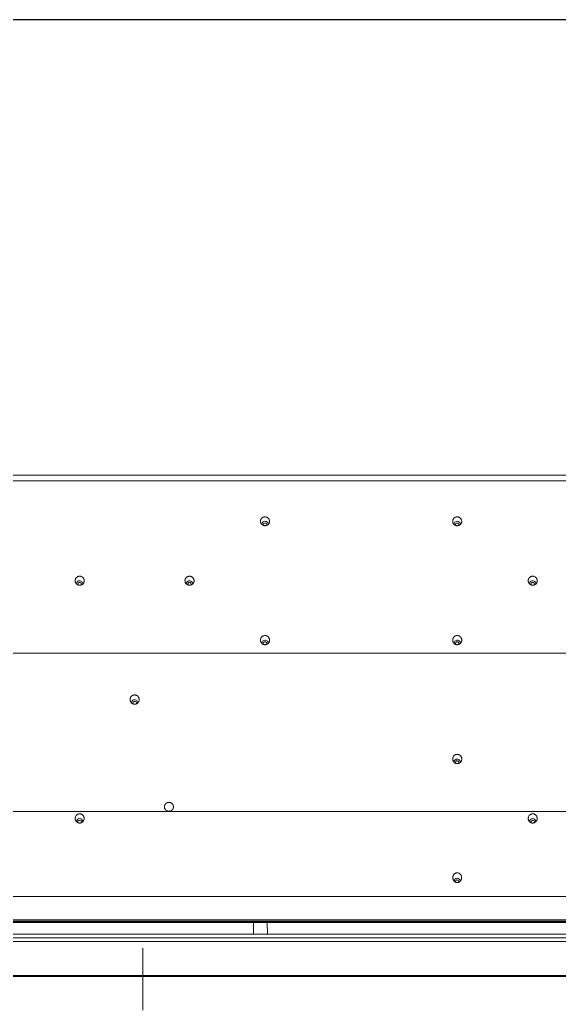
# Model space of a CAD drawing. Header units: inches. Extents: x 3778 to 56227, y -16914 to 35091.
# Drawn here: x 12219.9 to 12338.3, y 8357.2 to 8574.4 of the extents above; entities that cross this region are included whole.
import ezdxf

# ---------------------------------------------------------------- set-up
doc = ezdxf.new("R2010")
doc.units = ezdxf.units.IN
doc.header["$LTSCALE"] = 100
doc.header["$MEASUREMENT"] = 0
doc.layers.add('mark-B', color=2, linetype='Continuous', lineweight=20)
doc.layers.add('RC-LIGHT', color=7, linetype='Continuous')

# ---------------------------------------------------------------- blocks, each defined once
blk = doc.blocks.new('무풍1way 일반')
at = {"layer": 'mark-B'}
for p, q in [((296.45, -382.85), (296.45, -396.44)), ((296.45, -384.62), (296.45, -384.04)), ((296.45, -384.29), (296.45, -384.61)), ((296.45, -384.47), (296.45, -396.43)), ((296.45, -396.2), (296.45, -384.53)), ((296.45, -384.61), (296.45, -395.66)), ((296.45, -395.44), (296.45, -384.62)), ((296.45, -387.65), (296.45, -388.04)), ((296.45, -393.78), (296.45, -387.91)), ((296.45, -388.04), (296.45, -394.27)), ((296.45, -394.36), (296.45, -393.78)), ((296.45, -396.47), (296.45, -395.44)), ((296.45, -395.66), (296.45, -396.22)), ((269.09, -399.52), (269.11, -402.05)), ((269.09, -399.52), (269.11, -402.05)), ((272.13, -399.52), (272.12, -402.05)), ((272.13, -399.52), (272.12, -402.05)), ((-439.26, -500.22), (439.26, -500.22)), ((-439.26, -500.24), (439.26, -500.24))]:
    blk.add_line(p, q, dxfattribs=at)
for centre, major_axis, start_param, end_param in [((227.44, -411.21), (-0.641, 0), 6.096653, 6.283185), ((227.44, -411.21), (-0.641, 0), 0, 1.570794), ((227.44, -411.11), (0.346, 0), 2.380343, 6.283185), ((227.44, -411.21), (-0.641, 0), 1.570794, 3.288362), ((227.44, -411.11), (0.346, 0), 0, 0.853236), ((210.87, -424.26), (-0.666, 0), 6.14093, 6.283185), ((210.87, -424.26), (-0.666, 0), 0, 1.5708), ((210.87, -424.16), (0.372, 0), 2.493546, 6.283185), ((210.87, -424.26), (-0.666, 0), 1.570794, 3.290714), ((210.87, -424.16), (0.372, 0), 0, 0.633621), ((310.28, -424.26), (-0.666, 0), 6.14093, 6.283185), ((310.28, -424.26), (-0.666, 0), 0, 1.5708), ((310.28, -424.16), (0.372, 0), 2.493546, 6.283185), ((310.28, -424.26), (-0.666, 0), 1.570794, 3.290714), ((310.28, -424.16), (0.372, 0), 0, 0.633621), ((227.44, -437.3), (-0.681, 0), 0, 3.311922), ((227.44, -437.3), (-0.681, 0), 6.15644, 6.283185), ((227.44, -437.2), (0.387, 0), 2.490793, 6.283185), ((227.44, -437.2), (0.387, 0), 0, 0.634301), ((298.23, -450.34), (-0.681, 0), 0, 3.291115), ((298.23, -450.34), (-0.681, 0), 6.151044, 6.283185), ((298.23, -450.25), (0.387, 0), 2.525057, 6.283185), ((298.23, -450.25), (0.387, 0), 0, 0.606134), ((227.44, -463.39), (-0.681, 0), 0, 3.286792), ((227.44, -463.39), (-0.681, 0), 6.15379, 6.283185), ((227.44, -463.29), (0.387, 0), 2.540567, 6.283185), ((227.44, -463.29), (0.387, 0), 0, 0.589341), ((269.61, -463.39), (-0.681, 0), 0, 3.300048), ((269.61, -463.39), (-0.681, 0), 6.158107, 6.283185), ((269.61, -463.29), (0.387, 0), 2.487651, 6.283185), ((269.61, -463.29), (0.387, 0), 0, 0.641569), ((210.87, -476.43), (-0.681, 0), 0, 3.276874), ((210.87, -476.43), (-0.681, 0), 6.160563, 6.283185), ((210.87, -476.33), (0.387, 0), 2.576888, 6.283185), ((210.87, -476.33), (0.387, 0), 0, 0.54811), ((286.18, -476.43), (-0.681, 0), 0, 3.291799), ((286.18, -476.43), (-0.681, 0), 6.167048, 6.283185), ((286.18, -476.33), (0.387, 0), 2.518287, 6.283185), ((286.18, -476.33), (0.387, 0), 0, 0.60623), ((310.28, -476.43), (-0.681, 0), 0, 3.276978), ((310.28, -476.43), (-0.681, 0), 6.160467, 6.283185), ((310.28, -476.33), (0.387, 0), 2.576597, 6.283185), ((310.28, -476.33), (0.387, 0), 0, 0.548401), ((227.44, -489.48), (-0.681, 0), 6.167048, 6.283185), ((227.44, -489.48), (-0.681, 0), 0, 3.267645), ((227.44, -489.38), (0.387, 0), 2.610658, 6.283185), ((227.44, -489.38), (0.387, 0), 0, 0.507168), ((269.61, -489.48), (-0.681, 0), 0, 3.282671), ((269.61, -489.48), (-0.681, 0), 6.175684, 6.283185), ((269.61, -489.38), (0.387, 0), 2.550192, 6.283185), ((269.61, -489.38), (0.387, 0), 0, 0.572454)]:
    blk.add_ellipse(centre, major_axis=major_axis, ratio=0.913545, start_param=start_param, end_param=end_param, dxfattribs=at)
for points, degree in [([(0, -390.27), (141.72, -390.27), (283.44, -390.27), (425.15, -390.27)], 3), ([(0, -390.27), (141.72, -390.27), (283.44, -390.27), (425.15, -390.27)], 3), ([(0, -399.52), (213.45, -399.52), (426.89, -399.52)], 2), ([(0, -399.52), (213.45, -399.52), (426.89, -399.52)], 2), ([(0, -402.34), (142.45, -402.34), (284.89, -402.34), (427.34, -402.34)], 3), ([(427.34, -402.66), (284.89, -402.66), (142.45, -402.66), (0, -402.66)], 3), ([(436.52, -407.82), (291.01, -407.82), (145.51, -407.82), (0, -407.82)], 3), ([(439.26, -426.45), (292.84, -426.45), (146.42, -426.45), (0, -426.45)], 3), ([(291.68, -427.46), (291.68, -427.17), (291.36, -426.68), (290.83, -426.44), (290.25, -426.54), (290.03, -426.73)], 2), ([(0, -461.16), (146.38, -461.16), (292.76, -461.16), (439.14, -461.16)], 3), ([(439.26, -498.97), (292.84, -498.97), (146.42, -498.97), (0, -498.97)], 3)]:
    blk.add_open_spline(points, degree=degree, dxfattribs=at)
for points, degree, knots in [([(425.15, -390.48), (420.73, -390.48), (411.87, -390.48), (394.15, -390.48), (363.15, -390.48), (301.15, -390.48), (177.15, -390.48), (70.86, -390.48), (0, -390.48)], 3, [0, 0, 0, 0, 0.03125, 0.0625, 0.125, 0.25, 0.5, 1, 1, 1, 1]), ([(425.15, -390.48), (420.73, -390.48), (411.87, -390.48), (394.15, -390.48), (363.15, -390.48), (301.15, -390.48), (177.15, -390.48), (70.86, -390.48), (0, -390.48)], 3, [0, 0, 0, 0, 0.03125, 0.0625, 0.125, 0.25, 0.5, 1, 1, 1, 1]), ([(426.72, -397.9), (422.27, -397.9), (413.38, -397.9), (395.6, -397.9), (364.49, -397.9), (302.26, -397.9), (213.36, -397.9), (106.68, -397.9), (35.56, -397.9), (0, -397.9)], 3, [0, 0, 0, 0, 0.03125, 0.0625, 0.125, 0.25, 0.5, 0.75, 1, 1, 1, 1]), ([(426.72, -397.9), (422.27, -397.9), (413.38, -397.9), (395.6, -397.9), (364.49, -397.9), (302.26, -397.9), (213.36, -397.9), (106.68, -397.9), (35.56, -397.9), (0, -397.9)], 3, [0, 0, 0, 0, 0.03125, 0.0625, 0.125, 0.25, 0.5, 0.75, 1, 1, 1, 1]), ([(0, -398.74), (71.15, -398.74), (142.3, -398.74), (249.02, -398.74), (284.6, -398.74), (337.96, -398.74), (355.74, -398.74), (382.43, -398.74), (391.32, -398.74), (404.66, -398.74), (409.11, -398.74), (418, -398.74), (422.45, -398.74), (426.89, -398.74)], 3, [0, 0, 0, 0, 0.5, 0.5, 0.75, 0.75, 0.875, 0.875, 0.9375, 0.9375, 0.96875, 0.96875, 1, 1, 1, 1]), ([(0, -398.74), (71.15, -398.74), (142.3, -398.74), (249.02, -398.74), (284.6, -398.74), (337.96, -398.74), (355.74, -398.74), (382.43, -398.74), (391.32, -398.74), (404.66, -398.74), (409.11, -398.74), (418, -398.74), (422.45, -398.74), (426.89, -398.74)], 3, [0, 0, 0, 0, 0.5, 0.5, 0.75, 0.75, 0.875, 0.875, 0.9375, 0.9375, 0.96875, 0.96875, 1, 1, 1, 1]), ([(0, -402.05), (71.15, -402.05), (142.3, -402.05), (249.02, -402.05), (284.59, -402.05), (337.96, -402.05), (355.74, -402.05), (382.42, -402.05), (391.32, -402.05), (404.66, -402.05), (409.1, -402.05), (418, -402.05), (422.44, -402.05), (426.89, -402.05)], 3, [0, 0, 0, 0, 0.5, 0.5, 0.75, 0.75, 0.875, 0.875, 0.9375, 0.9375, 0.96875, 0.96875, 1, 1, 1, 1]), ([(426.89, -402.14), (422.44, -402.14), (417.99, -402.14), (409.1, -402.14), (404.65, -402.14), (391.31, -402.14), (382.42, -402.14), (355.74, -402.14), (337.95, -402.14), (284.59, -402.14), (249.02, -402.14), (142.3, -402.14), (71.15, -402.14), (0, -402.14)], 3, [0, 0, 0, 0, 0.03125, 0.03125, 0.0625, 0.0625, 0.125, 0.125, 0.25, 0.25, 0.5, 0.5, 1, 1, 1, 1]), ([(226.56, -411.49), (226.56, -411.47), (226.57, -411.46), (226.58, -411.43), (226.6, -411.4), (226.61, -411.37), (226.63, -411.34), (226.64, -411.32), (226.68, -411.25), (226.72, -411.2), (226.78, -411.14), (226.79, -411.13), (226.81, -411.1), (226.83, -411.09), (226.86, -411.06), (226.92, -411.02), (226.99, -410.97), (227.03, -410.95), (227.06, -410.93), (227.07, -410.93), (227.15, -410.89), (227.21, -410.87), (227.3, -410.86), (227.31, -410.86), (227.35, -410.85), (227.36, -410.85), (227.41, -410.85), (227.48, -410.85), (227.55, -410.85), (227.59, -410.86), (227.61, -410.87), (227.64, -410.87), (227.66, -410.88), (227.74, -410.9), (227.8, -410.93), (227.89, -410.97), (227.92, -410.99), (227.96, -411.02), (227.97, -411.03), (228, -411.05), (228.01, -411.06), (228.07, -411.12), (228.12, -411.16), (228.18, -411.24), (228.2, -411.27), (228.22, -411.31), (228.23, -411.33), (228.25, -411.35), (228.26, -411.37), (228.3, -411.44), (228.32, -411.5), (228.35, -411.6), (228.36, -411.63), (228.37, -411.68), (228.37, -411.7), (228.38, -411.73), (228.38, -411.74), (228.39, -411.83), (228.4, -411.89), (228.39, -411.99), (228.39, -412.02), (228.38, -412.07), (228.38, -412.09), (228.38, -412.12), (228.37, -412.14), (228.36, -412.22), (228.34, -412.29), (228.31, -412.36), (228.3, -412.38), (228.29, -412.41), (228.28, -412.42), (228.26, -412.47), (228.24, -412.5), (228.19, -412.58), (228.15, -412.63), (228.06, -412.73), (228.01, -412.78), (227.93, -412.83), (227.9, -412.85), (227.84, -412.89), (227.81, -412.9), (227.75, -412.93), (227.72, -412.94), (227.67, -412.95), (227.66, -412.96), (227.62, -412.96), (227.61, -412.97), (227.52, -412.98), (227.46, -412.99), (227.36, -412.98), (227.33, -412.98), (227.26, -412.97), (227.23, -412.96), (227.13, -412.93), (227.07, -412.91), (227, -412.87), (226.98, -412.86), (226.95, -412.84), (226.94, -412.83), (226.9, -412.8), (226.87, -412.78), (226.8, -412.72), (226.75, -412.67), (226.7, -412.61), (226.69, -412.59), (226.67, -412.57), (226.66, -412.55), (226.64, -412.51), (226.62, -412.48), (226.57, -412.39), (226.55, -412.33), (226.52, -412.25), (226.52, -412.24), (226.51, -412.2), (226.51, -412.19), (226.5, -412.14), (226.49, -412.11), (226.48, -412.01), (226.48, -411.94), (226.48, -411.86), (226.48, -411.84), (226.48, -411.81), (226.48, -411.79), (226.49, -411.74), (226.49, -411.71), (226.51, -411.61), (226.53, -411.55), (226.56, -411.49)], 3, [0, 0, 0, 0, 0.007813, 0.007813, 0.015625, 0.023438, 0.023438, 0.03125, 0.03125, 0.0625, 0.0625, 0.070313, 0.070313, 0.078125, 0.078125, 0.09375, 0.109375, 0.117188, 0.117188, 0.125, 0.125, 0.15625, 0.15625, 0.164063, 0.164063, 0.171875, 0.171875, 0.1875, 0.203125, 0.203125, 0.210938, 0.210938, 0.21875, 0.21875, 0.25, 0.25, 0.265625, 0.265625, 0.273438, 0.273438, 0.28125, 0.28125, 0.3125, 0.3125, 0.328125, 0.328125, 0.335938, 0.335938, 0.34375, 0.34375, 0.375, 0.375, 0.390625, 0.390625, 0.398438, 0.398438, 0.40625, 0.40625, 0.4375, 0.4375, 0.453125, 0.453125, 0.460938, 0.460938, 0.46875, 0.46875, 0.5, 0.5, 0.507813, 0.507813, 0.515625, 0.515625, 0.53125, 0.53125, 0.5625, 0.5625, 0.59375, 0.59375, 0.609375, 0.609375, 0.625, 0.625, 0.640625, 0.640625, 0.648438, 0.648438, 0.65625, 0.65625, 0.6875, 0.6875, 0.703125, 0.703125, 0.71875, 0.71875, 0.75, 0.75, 0.757813, 0.757813, 0.765625, 0.765625, 0.78125, 0.78125, 0.8125, 0.8125, 0.820313, 0.820313, 0.828125, 0.828125, 0.84375, 0.84375, 0.875, 0.875, 0.882813, 0.882813, 0.890625, 0.890625, 0.90625, 0.90625, 0.9375, 0.9375, 0.945313, 0.945313, 0.953125, 0.953125, 0.96875, 0.96875, 1, 1, 1, 1]), ([(210.04, -424.36), (210.06, -424.34), (210.08, -424.31), (210.12, -424.26), (210.14, -424.23), (210.21, -424.16), (210.26, -424.12), (210.32, -424.07), (210.34, -424.06), (210.37, -424.04), (210.38, -424.03), (210.42, -424.01), (210.48, -423.98), (210.54, -423.96), (210.6, -423.94), (210.64, -423.93), (210.73, -423.91), (210.8, -423.9), (210.9, -423.9), (210.93, -423.9), (210.98, -423.91), (211, -423.91), (211.03, -423.91), (211.04, -423.92), (211.12, -423.93), (211.19, -423.95), (211.26, -423.99), (211.28, -423.99), (211.31, -424.01), (211.32, -424.02), (211.36, -424.04), (211.39, -424.06), (211.47, -424.11), (211.52, -424.16), (211.58, -424.22), (211.59, -424.23), (211.61, -424.25), (211.62, -424.27), (211.65, -424.3), (211.69, -424.36), (211.73, -424.43), (211.75, -424.47), (211.76, -424.5), (211.77, -424.52), (211.8, -424.59), (211.82, -424.65), (211.83, -424.75), (211.84, -424.78), (211.85, -424.85), (211.85, -424.88), (211.85, -424.98), (211.84, -425.04), (211.82, -425.14), (211.82, -425.17), (211.8, -425.23), (211.79, -425.26), (211.75, -425.36), (211.72, -425.41), (211.68, -425.48), (211.67, -425.5), (211.65, -425.52), (211.64, -425.54), (211.61, -425.58), (211.57, -425.62), (211.51, -425.68), (211.48, -425.71), (211.45, -425.73), (211.44, -425.74), (211.37, -425.79), (211.31, -425.82), (211.22, -425.86), (211.19, -425.87), (211.13, -425.89), (211.1, -425.9), (211, -425.92), (210.94, -425.93), (210.85, -425.93), (210.84, -425.93), (210.8, -425.93), (210.79, -425.93), (210.74, -425.92), (210.67, -425.91), (210.61, -425.9), (210.55, -425.88), (210.52, -425.86), (210.43, -425.82), (210.37, -425.79), (210.29, -425.74), (210.26, -425.72), (210.21, -425.67), (210.19, -425.65), (210.12, -425.58), (210.08, -425.53), (210.04, -425.46), (210.03, -425.45), (210.01, -425.42), (210.01, -425.4), (209.98, -425.36), (209.97, -425.33), (209.94, -425.24), (209.92, -425.18), (209.9, -425.1), (209.9, -425.08), (209.89, -425.05), (209.89, -425.03), (209.89, -424.98), (209.89, -424.92), (209.89, -424.84), (209.89, -424.79), (209.9, -424.76), (209.9, -424.74), (209.92, -424.66), (209.93, -424.6), (209.98, -424.48), (210.01, -424.42), (210.04, -424.36)], 3, [0, 0, 0, 0, 0.015625, 0.015625, 0.03125, 0.03125, 0.0625, 0.0625, 0.070312, 0.070312, 0.078125, 0.078125, 0.09375, 0.109375, 0.109375, 0.125, 0.125, 0.15625, 0.15625, 0.171875, 0.171875, 0.179687, 0.179687, 0.1875, 0.1875, 0.21875, 0.21875, 0.226562, 0.226562, 0.234375, 0.234375, 0.25, 0.25, 0.28125, 0.28125, 0.289062, 0.289062, 0.296875, 0.296875, 0.3125, 0.328125, 0.335937, 0.335937, 0.34375, 0.34375, 0.375, 0.375, 0.390625, 0.390625, 0.40625, 0.40625, 0.4375, 0.4375, 0.453125, 0.453125, 0.46875, 0.46875, 0.5, 0.5, 0.507812, 0.507812, 0.515625, 0.515625, 0.53125, 0.546875, 0.554687, 0.554687, 0.5625, 0.5625, 0.59375, 0.59375, 0.609375, 0.609375, 0.625, 0.625, 0.65625, 0.65625, 0.664062, 0.664062, 0.671875, 0.671875, 0.6875, 0.703125, 0.703125, 0.71875, 0.71875, 0.75, 0.75, 0.765625, 0.765625, 0.78125, 0.78125, 0.8125, 0.8125, 0.820312, 0.820312, 0.828125, 0.828125, 0.84375, 0.84375, 0.875, 0.875, 0.882812, 0.882812, 0.890625, 0.890625, 0.90625, 0.921875, 0.929687, 0.929687, 0.9375, 0.9375, 0.96875, 0.96875, 1, 1, 1, 1]), ([(309.45, -424.36), (309.47, -424.34), (309.49, -424.31), (309.53, -424.26), (309.55, -424.23), (309.62, -424.16), (309.67, -424.12), (309.73, -424.07), (309.75, -424.06), (309.77, -424.04), (309.79, -424.03), (309.83, -424.01), (309.89, -423.98), (309.95, -423.96), (310.01, -423.94), (310.05, -423.93), (310.14, -423.91), (310.21, -423.9), (310.31, -423.9), (310.34, -423.9), (310.39, -423.91), (310.4, -423.91), (310.44, -423.91), (310.45, -423.92), (310.53, -423.93), (310.6, -423.95), (310.67, -423.99), (310.69, -423.99), (310.71, -424.01), (310.73, -424.02), (310.77, -424.04), (310.8, -424.06), (310.88, -424.11), (310.93, -424.16), (310.99, -424.22), (311, -424.23), (311.02, -424.25), (311.03, -424.27), (311.06, -424.3), (311.1, -424.36), (311.14, -424.43), (311.16, -424.47), (311.17, -424.5), (311.18, -424.52), (311.21, -424.59), (311.23, -424.65), (311.24, -424.75), (311.25, -424.78), (311.25, -424.85), (311.26, -424.88), (311.26, -424.98), (311.25, -425.04), (311.23, -425.14), (311.23, -425.17), (311.21, -425.23), (311.2, -425.26), (311.16, -425.36), (311.13, -425.41), (311.09, -425.48), (311.08, -425.5), (311.06, -425.52), (311.05, -425.54), (311.02, -425.58), (310.98, -425.62), (310.92, -425.68), (310.88, -425.71), (310.86, -425.73), (310.84, -425.74), (310.78, -425.79), (310.72, -425.82), (310.63, -425.86), (310.6, -425.87), (310.54, -425.89), (310.51, -425.9), (310.41, -425.92), (310.34, -425.93), (310.26, -425.93), (310.25, -425.93), (310.21, -425.93), (310.2, -425.93), (310.15, -425.92), (310.08, -425.91), (310.02, -425.9), (309.96, -425.88), (309.93, -425.86), (309.84, -425.82), (309.78, -425.79), (309.7, -425.74), (309.67, -425.72), (309.62, -425.67), (309.6, -425.65), (309.53, -425.58), (309.49, -425.53), (309.45, -425.46), (309.44, -425.45), (309.42, -425.42), (309.42, -425.4), (309.39, -425.36), (309.38, -425.33), (309.34, -425.24), (309.33, -425.18), (309.31, -425.1), (309.31, -425.08), (309.3, -425.05), (309.3, -425.03), (309.3, -424.98), (309.29, -424.92), (309.3, -424.84), (309.3, -424.79), (309.31, -424.76), (309.31, -424.74), (309.33, -424.66), (309.34, -424.6), (309.39, -424.48), (309.42, -424.42), (309.45, -424.36)], 3, [0, 0, 0, 0, 0.015625, 0.015625, 0.03125, 0.03125, 0.0625, 0.0625, 0.070312, 0.070312, 0.078125, 0.078125, 0.09375, 0.109375, 0.109375, 0.125, 0.125, 0.15625, 0.15625, 0.171875, 0.171875, 0.179687, 0.179687, 0.1875, 0.1875, 0.21875, 0.21875, 0.226562, 0.226562, 0.234375, 0.234375, 0.25, 0.25, 0.28125, 0.28125, 0.289062, 0.289062, 0.296875, 0.296875, 0.3125, 0.328125, 0.335937, 0.335937, 0.34375, 0.34375, 0.375, 0.375, 0.390625, 0.390625, 0.40625, 0.40625, 0.4375, 0.4375, 0.453125, 0.453125, 0.46875, 0.46875, 0.5, 0.5, 0.507812, 0.507812, 0.515625, 0.515625, 0.53125, 0.546875, 0.554687, 0.554687, 0.5625, 0.5625, 0.59375, 0.59375, 0.609375, 0.609375, 0.625, 0.625, 0.65625, 0.65625, 0.664062, 0.664062, 0.671875, 0.671875, 0.6875, 0.703125, 0.703125, 0.71875, 0.71875, 0.75, 0.75, 0.765625, 0.765625, 0.78125, 0.78125, 0.8125, 0.8125, 0.820312, 0.820312, 0.828125, 0.828125, 0.84375, 0.84375, 0.875, 0.875, 0.882812, 0.882812, 0.890625, 0.890625, 0.90625, 0.921875, 0.929687, 0.929687, 0.9375, 0.9375, 0.96875, 0.96875, 1, 1, 1, 1]), ([(290.03, -426.73), (289.84, -426.91), (289.69, -427.33), (289.77, -427.97), (290.37, -428.47), (291.15, -428.42), (291.68, -427.85), (291.68, -427.46)], 2, [0, 0, 0, 0.124285, 0.248571, 0.436428, 0.624285, 0.812143, 1, 1, 1]), ([(228.43, -437.9), (228.43, -437.93), (228.43, -437.96), (228.43, -438.03), (228.43, -438.06), (228.41, -438.16), (228.4, -438.22), (228.37, -438.32), (228.35, -438.35), (228.33, -438.39), (228.33, -438.41), (228.31, -438.44), (228.3, -438.45), (228.26, -438.52), (228.23, -438.58), (228.16, -438.65), (228.14, -438.68), (228.09, -438.72), (228.04, -438.76), (227.97, -438.81), (227.93, -438.84), (227.9, -438.85), (227.89, -438.86), (227.81, -438.9), (227.75, -438.92), (227.66, -438.95), (227.62, -438.96), (227.56, -438.97), (227.52, -438.97), (227.43, -438.98), (227.36, -438.97), (227.28, -438.96), (227.26, -438.96), (227.23, -438.95), (227.21, -438.95), (227.16, -438.93), (227.1, -438.92), (227.02, -438.88), (226.98, -438.86), (226.95, -438.84), (226.94, -438.84), (226.87, -438.79), (226.81, -438.75), (226.74, -438.69), (226.72, -438.66), (226.69, -438.62), (226.67, -438.61), (226.65, -438.59), (226.64, -438.57), (226.6, -438.51), (226.56, -438.45), (226.53, -438.38), (226.52, -438.36), (226.51, -438.33), (226.5, -438.31), (226.49, -438.27), (226.48, -438.24), (226.45, -438.14), (226.45, -438.08), (226.44, -437.98), (226.44, -437.95), (226.44, -437.88), (226.45, -437.85), (226.46, -437.75), (226.47, -437.69), (226.52, -437.56), (226.54, -437.5), (226.59, -437.42), (226.61, -437.39), (226.64, -437.35), (226.65, -437.33), (226.67, -437.31), (226.68, -437.29), (226.73, -437.23), (226.78, -437.19), (226.84, -437.14), (226.86, -437.13), (226.88, -437.11), (226.9, -437.1), (226.94, -437.07), (226.97, -437.05), (227.06, -437.01), (227.12, -436.99), (227.25, -436.95), (227.31, -436.94), (227.41, -436.94), (227.45, -436.94), (227.5, -436.94), (227.51, -436.94), (227.55, -436.94), (227.56, -436.94), (227.64, -436.96), (227.71, -436.97), (227.79, -437), (227.8, -437.01), (227.83, -437.02), (227.85, -437.03), (227.89, -437.05), (227.92, -437.06), (228, -437.12), (228.06, -437.16), (228.12, -437.21), (228.13, -437.22), (228.15, -437.25), (228.16, -437.26), (228.2, -437.3), (228.24, -437.35), (228.28, -437.42), (228.31, -437.46), (228.32, -437.49), (228.33, -437.5), (228.36, -437.58), (228.41, -437.7), (228.43, -437.83), (228.43, -437.9)], 3, [0, 0, 0, 0, 0.015625, 0.015625, 0.03125, 0.03125, 0.0625, 0.0625, 0.078125, 0.078125, 0.085938, 0.085938, 0.09375, 0.09375, 0.125, 0.125, 0.140625, 0.140625, 0.15625, 0.171875, 0.179688, 0.179688, 0.1875, 0.1875, 0.21875, 0.21875, 0.234375, 0.234375, 0.25, 0.25, 0.28125, 0.28125, 0.289063, 0.289063, 0.296875, 0.296875, 0.3125, 0.328125, 0.335938, 0.335938, 0.34375, 0.34375, 0.375, 0.375, 0.390625, 0.390625, 0.398438, 0.398438, 0.40625, 0.40625, 0.4375, 0.4375, 0.445313, 0.445313, 0.453125, 0.453125, 0.46875, 0.46875, 0.5, 0.5, 0.515625, 0.515625, 0.53125, 0.53125, 0.5625, 0.5625, 0.59375, 0.59375, 0.609375, 0.609375, 0.617187, 0.617187, 0.625, 0.625, 0.65625, 0.65625, 0.664062, 0.664062, 0.671875, 0.671875, 0.6875, 0.6875, 0.71875, 0.71875, 0.75, 0.75, 0.765625, 0.765625, 0.773438, 0.773438, 0.78125, 0.78125, 0.8125, 0.8125, 0.820313, 0.820313, 0.828125, 0.828125, 0.84375, 0.84375, 0.875, 0.875, 0.882813, 0.882813, 0.890625, 0.890625, 0.90625, 0.921875, 0.929688, 0.929688, 0.9375, 0.9375, 0.96875, 1, 1, 1, 1]), ([(299.22, -450.94), (299.22, -451.01), (299.22, -451.07), (299.21, -451.15), (299.21, -451.17), (299.2, -451.2), (299.2, -451.22), (299.19, -451.27), (299.17, -451.33), (299.14, -451.4), (299.12, -451.45), (299.1, -451.48), (299.09, -451.49), (299.05, -451.56), (299.01, -451.62), (298.95, -451.69), (298.93, -451.71), (298.88, -451.76), (298.85, -451.78), (298.78, -451.84), (298.72, -451.88), (298.65, -451.91), (298.63, -451.92), (298.6, -451.93), (298.59, -451.94), (298.54, -451.96), (298.48, -451.98), (298.4, -451.99), (298.35, -452), (298.31, -452), (298.3, -452.01), (298.21, -452.01), (298.15, -452.01), (298.05, -451.99), (298.02, -451.99), (297.95, -451.97), (297.92, -451.96), (297.83, -451.93), (297.77, -451.9), (297.7, -451.85), (297.68, -451.85), (297.66, -451.83), (297.64, -451.82), (297.6, -451.79), (297.55, -451.74), (297.5, -451.69), (297.47, -451.65), (297.45, -451.62), (297.44, -451.61), (297.39, -451.54), (297.35, -451.49), (297.31, -451.4), (297.3, -451.37), (297.28, -451.31), (297.27, -451.27), (297.25, -451.18), (297.24, -451.11), (297.23, -451.02), (297.23, -450.98), (297.23, -450.94), (297.23, -450.92), (297.24, -450.89), (297.24, -450.87), (297.25, -450.79), (297.27, -450.73), (297.29, -450.65), (297.3, -450.63), (297.31, -450.6), (297.32, -450.59), (297.34, -450.54), (297.35, -450.51), (297.4, -450.43), (297.44, -450.38), (297.5, -450.3), (297.53, -450.28), (297.57, -450.23), (297.62, -450.19), (297.68, -450.15), (297.72, -450.12), (297.73, -450.12), (297.76, -450.1), (297.78, -450.09), (297.85, -450.06), (297.91, -450.03), (297.99, -450.01), (298.01, -450.01), (298.04, -450), (298.06, -450), (298.11, -449.99), (298.17, -449.98), (298.25, -449.98), (298.3, -449.99), (298.34, -449.99), (298.35, -449.99), (298.44, -450), (298.5, -450.02), (298.59, -450.05), (298.62, -450.07), (298.67, -450.09), (298.68, -450.1), (298.71, -450.11), (298.73, -450.12), (298.8, -450.16), (298.85, -450.2), (298.91, -450.26), (298.92, -450.27), (298.94, -450.29), (298.95, -450.31), (298.99, -450.34), (299.01, -450.37), (299.07, -450.45), (299.1, -450.5), (299.13, -450.58), (299.14, -450.59), (299.15, -450.62), (299.16, -450.64), (299.17, -450.69), (299.18, -450.72), (299.21, -450.81), (299.22, -450.88), (299.22, -450.94)], 3, [0, 0, 0, 0, 0.03125, 0.03125, 0.039062, 0.039062, 0.046875, 0.046875, 0.0625, 0.078125, 0.085937, 0.085937, 0.09375, 0.09375, 0.125, 0.125, 0.140625, 0.140625, 0.15625, 0.15625, 0.1875, 0.1875, 0.195312, 0.195312, 0.203125, 0.203125, 0.21875, 0.234375, 0.242187, 0.242187, 0.25, 0.25, 0.28125, 0.28125, 0.296875, 0.296875, 0.3125, 0.3125, 0.34375, 0.34375, 0.351562, 0.351562, 0.359375, 0.359375, 0.375, 0.390625, 0.398437, 0.398437, 0.40625, 0.40625, 0.4375, 0.4375, 0.453125, 0.453125, 0.46875, 0.46875, 0.5, 0.5, 0.515625, 0.515625, 0.523437, 0.523437, 0.53125, 0.53125, 0.5625, 0.5625, 0.570312, 0.570312, 0.578125, 0.578125, 0.59375, 0.59375, 0.625, 0.625, 0.640625, 0.640625, 0.65625, 0.671875, 0.671875, 0.679687, 0.679687, 0.6875, 0.6875, 0.71875, 0.71875, 0.726562, 0.726562, 0.734375, 0.734375, 0.75, 0.765625, 0.773437, 0.773437, 0.78125, 0.78125, 0.8125, 0.8125, 0.828125, 0.828125, 0.835937, 0.835937, 0.84375, 0.84375, 0.875, 0.875, 0.882812, 0.882812, 0.890625, 0.890625, 0.90625, 0.90625, 0.9375, 0.9375, 0.945312, 0.945312, 0.953125, 0.953125, 0.96875, 0.96875, 1, 1, 1, 1]), ([(228.43, -463.99), (228.43, -464.05), (228.43, -464.12), (228.42, -464.2), (228.41, -464.21), (228.41, -464.24), (228.4, -464.26), (228.39, -464.31), (228.37, -464.37), (228.34, -464.44), (228.32, -464.49), (228.31, -464.52), (228.3, -464.53), (228.26, -464.6), (228.22, -464.66), (228.16, -464.73), (228.13, -464.75), (228.08, -464.8), (228.06, -464.82), (227.98, -464.88), (227.92, -464.91), (227.85, -464.95), (227.84, -464.95), (227.8, -464.97), (227.79, -464.97), (227.74, -464.99), (227.68, -465.01), (227.6, -465.03), (227.55, -465.03), (227.52, -465.04), (227.5, -465.04), (227.42, -465.04), (227.35, -465.04), (227.25, -465.02), (227.22, -465.02), (227.16, -465), (227.13, -464.99), (227.03, -464.96), (226.97, -464.93), (226.9, -464.88), (226.89, -464.88), (226.86, -464.86), (226.85, -464.85), (226.81, -464.82), (226.76, -464.78), (226.72, -464.73), (226.67, -464.68), (226.65, -464.65), (226.59, -464.57), (226.56, -464.52), (226.52, -464.43), (226.51, -464.4), (226.49, -464.34), (226.48, -464.31), (226.45, -464.21), (226.44, -464.15), (226.44, -464.05), (226.44, -464.02), (226.44, -463.97), (226.44, -463.95), (226.45, -463.92), (226.45, -463.91), (226.46, -463.83), (226.48, -463.76), (226.5, -463.69), (226.51, -463.67), (226.52, -463.64), (226.53, -463.63), (226.55, -463.58), (226.56, -463.55), (226.61, -463.47), (226.65, -463.42), (226.74, -463.32), (226.79, -463.27), (226.86, -463.21), (226.89, -463.19), (226.93, -463.17), (226.95, -463.16), (226.98, -463.14), (226.99, -463.14), (227.06, -463.1), (227.13, -463.08), (227.21, -463.06), (227.22, -463.05), (227.25, -463.05), (227.27, -463.04), (227.32, -463.04), (227.39, -463.03), (227.45, -463.03), (227.52, -463.03), (227.55, -463.04), (227.65, -463.05), (227.71, -463.07), (227.8, -463.1), (227.84, -463.11), (227.88, -463.14), (227.89, -463.14), (227.92, -463.16), (227.94, -463.17), (228.01, -463.21), (228.06, -463.25), (228.12, -463.31), (228.13, -463.32), (228.15, -463.34), (228.17, -463.35), (228.2, -463.39), (228.22, -463.42), (228.28, -463.49), (228.31, -463.55), (228.35, -463.64), (228.36, -463.67), (228.38, -463.73), (228.39, -463.76), (228.42, -463.86), (228.43, -463.92), (228.43, -463.99)], 3, [0, 0, 0, 0, 0.03125, 0.03125, 0.039063, 0.039063, 0.046875, 0.046875, 0.0625, 0.078125, 0.085938, 0.085938, 0.09375, 0.09375, 0.125, 0.125, 0.140625, 0.140625, 0.15625, 0.15625, 0.1875, 0.1875, 0.195313, 0.195313, 0.203125, 0.203125, 0.21875, 0.234375, 0.242188, 0.242188, 0.25, 0.25, 0.28125, 0.28125, 0.296875, 0.296875, 0.3125, 0.3125, 0.34375, 0.34375, 0.351562, 0.351562, 0.359375, 0.359375, 0.375, 0.390625, 0.390625, 0.40625, 0.40625, 0.4375, 0.4375, 0.453125, 0.453125, 0.46875, 0.46875, 0.5, 0.5, 0.515625, 0.515625, 0.523437, 0.523437, 0.53125, 0.53125, 0.5625, 0.5625, 0.570312, 0.570312, 0.578125, 0.578125, 0.59375, 0.59375, 0.625, 0.625, 0.65625, 0.65625, 0.671875, 0.671875, 0.679687, 0.679687, 0.6875, 0.6875, 0.71875, 0.71875, 0.726562, 0.726562, 0.734375, 0.734375, 0.75, 0.765625, 0.765625, 0.78125, 0.78125, 0.8125, 0.8125, 0.828125, 0.828125, 0.835937, 0.835937, 0.84375, 0.84375, 0.875, 0.875, 0.882812, 0.882812, 0.890625, 0.890625, 0.90625, 0.90625, 0.9375, 0.9375, 0.953125, 0.953125, 0.96875, 0.96875, 1, 1, 1, 1]), ([(268.62, -463.99), (268.62, -463.92), (268.63, -463.86), (268.65, -463.78), (268.65, -463.76), (268.66, -463.73), (268.67, -463.71), (268.68, -463.67), (268.71, -463.61), (268.74, -463.54), (268.77, -463.49), (268.79, -463.47), (268.8, -463.45), (268.85, -463.39), (268.89, -463.34), (268.96, -463.27), (268.99, -463.25), (269.04, -463.21), (269.07, -463.19), (269.15, -463.14), (269.21, -463.11), (269.29, -463.08), (269.3, -463.08), (269.33, -463.07), (269.35, -463.06), (269.4, -463.05), (269.46, -463.04), (269.55, -463.03), (269.59, -463.03), (269.63, -463.03), (269.64, -463.03), (269.73, -463.03), (269.79, -463.05), (269.87, -463.07), (269.89, -463.07), (269.92, -463.08), (269.93, -463.09), (269.98, -463.1), (270.01, -463.12), (270.1, -463.16), (270.16, -463.19), (270.22, -463.24), (270.23, -463.25), (270.26, -463.27), (270.27, -463.29), (270.31, -463.32), (270.35, -463.37), (270.39, -463.42), (270.43, -463.47), (270.45, -463.5), (270.5, -463.58), (270.53, -463.64), (270.56, -463.73), (270.57, -463.76), (270.58, -463.83), (270.59, -463.86), (270.6, -463.96), (270.61, -464.02), (270.6, -464.12), (270.6, -464.15), (270.59, -464.2), (270.59, -464.21), (270.58, -464.25), (270.58, -464.26), (270.56, -464.34), (270.54, -464.4), (270.5, -464.49), (270.48, -464.52), (270.45, -464.58), (270.41, -464.63), (270.36, -464.69), (270.33, -464.73), (270.3, -464.75), (270.29, -464.76), (270.23, -464.82), (270.18, -464.86), (270.1, -464.91), (270.07, -464.93), (270.02, -464.95), (270.01, -464.96), (269.98, -464.97), (269.96, -464.97), (269.88, -465), (269.82, -465.02), (269.74, -465.03), (269.72, -465.03), (269.69, -465.04), (269.67, -465.04), (269.62, -465.04), (269.56, -465.04), (269.48, -465.03), (269.43, -465.02), (269.39, -465.02), (269.38, -465.01), (269.3, -464.99), (269.24, -464.97), (269.15, -464.93), (269.12, -464.91), (269.08, -464.88), (269.06, -464.87), (269.04, -464.86), (269.02, -464.85), (268.96, -464.8), (268.91, -464.75), (268.86, -464.69), (268.84, -464.68), (268.82, -464.65), (268.81, -464.64), (268.79, -464.6), (268.77, -464.57), (268.72, -464.49), (268.69, -464.43), (268.66, -464.35), (268.66, -464.34), (268.65, -464.31), (268.65, -464.29), (268.63, -464.24), (268.63, -464.21), (268.62, -464.12), (268.61, -464.05), (268.62, -463.99)], 3, [0, 0, 0, 0, 0.03125, 0.03125, 0.039062, 0.039062, 0.046875, 0.046875, 0.0625, 0.078125, 0.085937, 0.085937, 0.09375, 0.09375, 0.125, 0.125, 0.140625, 0.140625, 0.15625, 0.15625, 0.1875, 0.1875, 0.195312, 0.195312, 0.203125, 0.203125, 0.21875, 0.234375, 0.242187, 0.242187, 0.25, 0.25, 0.28125, 0.28125, 0.289062, 0.289062, 0.296875, 0.296875, 0.3125, 0.3125, 0.34375, 0.34375, 0.351562, 0.351562, 0.359375, 0.359375, 0.375, 0.390625, 0.390625, 0.40625, 0.40625, 0.4375, 0.4375, 0.453125, 0.453125, 0.46875, 0.46875, 0.5, 0.5, 0.515625, 0.515625, 0.523437, 0.523437, 0.53125, 0.53125, 0.5625, 0.5625, 0.578125, 0.578125, 0.59375, 0.609375, 0.617187, 0.617187, 0.625, 0.625, 0.65625, 0.65625, 0.671875, 0.671875, 0.679687, 0.679687, 0.6875, 0.6875, 0.71875, 0.71875, 0.726562, 0.726562, 0.734375, 0.734375, 0.75, 0.765625, 0.773437, 0.773437, 0.78125, 0.78125, 0.8125, 0.8125, 0.828125, 0.828125, 0.835937, 0.835937, 0.84375, 0.84375, 0.875, 0.875, 0.882812, 0.882812, 0.890625, 0.890625, 0.90625, 0.90625, 0.9375, 0.9375, 0.945312, 0.945312, 0.953125, 0.953125, 0.96875, 0.96875, 1, 1, 1, 1]), ([(211.86, -477.03), (211.86, -477.09), (211.86, -477.16), (211.85, -477.24), (211.84, -477.25), (211.84, -477.28), (211.83, -477.3), (211.82, -477.35), (211.8, -477.41), (211.77, -477.48), (211.75, -477.52), (211.73, -477.55), (211.73, -477.57), (211.68, -477.64), (211.64, -477.69), (211.58, -477.76), (211.56, -477.78), (211.51, -477.82), (211.48, -477.84), (211.4, -477.9), (211.35, -477.93), (211.27, -477.97), (211.26, -477.98), (211.23, -477.99), (211.21, -477.99), (211.16, -478.01), (211.1, -478.03), (211.02, -478.04), (210.97, -478.05), (210.94, -478.05), (210.92, -478.05), (210.84, -478.06), (210.78, -478.05), (210.68, -478.04), (210.65, -478.03), (210.6, -478.02), (210.58, -478.01), (210.55, -478), (210.54, -478), (210.46, -477.97), (210.4, -477.94), (210.32, -477.89), (210.29, -477.87), (210.24, -477.83), (210.21, -477.81), (210.14, -477.75), (210.1, -477.7), (210.04, -477.62), (210.02, -477.59), (209.99, -477.54), (209.96, -477.48), (209.93, -477.41), (209.92, -477.36), (209.91, -477.33), (209.9, -477.31), (209.88, -477.24), (209.88, -477.17), (209.87, -477.08), (209.87, -477.04), (209.88, -477), (209.88, -476.98), (209.88, -476.95), (209.88, -476.93), (209.89, -476.85), (209.91, -476.79), (209.94, -476.72), (209.94, -476.7), (209.96, -476.67), (209.96, -476.66), (209.98, -476.61), (210, -476.59), (210.05, -476.5), (210.09, -476.45), (210.18, -476.36), (210.23, -476.31), (210.3, -476.26), (210.33, -476.24), (210.37, -476.21), (210.39, -476.2), (210.42, -476.19), (210.43, -476.18), (210.51, -476.15), (210.57, -476.13), (210.65, -476.11), (210.66, -476.1), (210.7, -476.1), (210.71, -476.09), (210.76, -476.09), (210.79, -476.08), (210.89, -476.08), (210.96, -476.08), (211.06, -476.1), (211.09, -476.11), (211.15, -476.12), (211.21, -476.14), (211.27, -476.17), (211.33, -476.2), (211.36, -476.21), (211.45, -476.26), (211.5, -476.3), (211.57, -476.37), (211.59, -476.39), (211.63, -476.44), (211.65, -476.47), (211.71, -476.54), (211.74, -476.6), (211.78, -476.69), (211.8, -476.72), (211.82, -476.78), (211.83, -476.81), (211.85, -476.9), (211.86, -476.96), (211.86, -477.03)], 3, [0, 0, 0, 0, 0.03125, 0.03125, 0.039063, 0.039063, 0.046875, 0.046875, 0.0625, 0.078125, 0.085938, 0.085938, 0.09375, 0.09375, 0.125, 0.125, 0.140625, 0.140625, 0.15625, 0.15625, 0.1875, 0.1875, 0.195313, 0.195313, 0.203125, 0.203125, 0.21875, 0.234375, 0.242188, 0.242188, 0.25, 0.25, 0.28125, 0.28125, 0.296875, 0.296875, 0.304688, 0.304688, 0.3125, 0.3125, 0.34375, 0.34375, 0.359375, 0.359375, 0.375, 0.375, 0.40625, 0.40625, 0.421875, 0.421875, 0.4375, 0.453125, 0.460938, 0.460938, 0.46875, 0.46875, 0.5, 0.5, 0.515625, 0.515625, 0.523438, 0.523438, 0.53125, 0.53125, 0.5625, 0.5625, 0.570313, 0.570313, 0.578125, 0.578125, 0.59375, 0.59375, 0.625, 0.625, 0.65625, 0.65625, 0.671875, 0.671875, 0.679688, 0.679688, 0.6875, 0.6875, 0.71875, 0.71875, 0.726563, 0.726563, 0.734375, 0.734375, 0.75, 0.75, 0.78125, 0.78125, 0.796875, 0.796875, 0.8125, 0.828125, 0.828125, 0.84375, 0.84375, 0.875, 0.875, 0.890625, 0.890625, 0.90625, 0.90625, 0.9375, 0.9375, 0.953125, 0.953125, 0.96875, 0.96875, 1, 1, 1, 1]), ([(285.18, -477.03), (285.19, -476.96), (285.19, -476.9), (285.21, -476.82), (285.22, -476.81), (285.23, -476.78), (285.23, -476.76), (285.25, -476.72), (285.27, -476.66), (285.31, -476.59), (285.33, -476.54), (285.35, -476.52), (285.36, -476.5), (285.41, -476.44), (285.45, -476.39), (285.52, -476.32), (285.55, -476.3), (285.6, -476.26), (285.63, -476.25), (285.71, -476.19), (285.77, -476.17), (285.85, -476.14), (285.86, -476.13), (285.89, -476.12), (285.91, -476.12), (285.96, -476.11), (286.02, -476.09), (286.1, -476.08), (286.15, -476.08), (286.19, -476.08), (286.2, -476.08), (286.29, -476.09), (286.35, -476.1), (286.45, -476.12), (286.48, -476.13), (286.52, -476.14), (286.54, -476.15), (286.57, -476.16), (286.58, -476.17), (286.66, -476.2), (286.71, -476.24), (286.79, -476.29), (286.82, -476.31), (286.87, -476.36), (286.89, -476.38), (286.96, -476.45), (286.99, -476.5), (287.04, -476.59), (287.06, -476.62), (287.09, -476.67), (287.11, -476.73), (287.14, -476.81), (287.15, -476.86), (287.15, -476.89), (287.16, -476.9), (287.17, -476.98), (287.17, -477.05), (287.17, -477.14), (287.17, -477.17), (287.16, -477.22), (287.16, -477.24), (287.15, -477.27), (287.15, -477.28), (287.13, -477.36), (287.11, -477.42), (287.07, -477.51), (287.05, -477.54), (287.02, -477.59), (286.98, -477.65), (286.94, -477.7), (286.9, -477.75), (286.88, -477.77), (286.81, -477.84), (286.75, -477.87), (286.67, -477.92), (286.64, -477.94), (286.6, -477.96), (286.58, -477.97), (286.55, -477.98), (286.54, -477.99), (286.46, -478.02), (286.4, -478.03), (286.32, -478.04), (286.3, -478.05), (286.27, -478.05), (286.25, -478.05), (286.2, -478.05), (286.17, -478.05), (286.07, -478.05), (286.01, -478.04), (285.88, -478.01), (285.81, -477.99), (285.73, -477.95), (285.7, -477.93), (285.64, -477.9), (285.61, -477.88), (285.53, -477.82), (285.49, -477.78), (285.42, -477.71), (285.4, -477.69), (285.36, -477.63), (285.34, -477.61), (285.29, -477.52), (285.26, -477.47), (285.23, -477.38), (285.22, -477.35), (285.21, -477.28), (285.2, -477.25), (285.18, -477.16), (285.18, -477.09), (285.18, -477.03)], 3, [0, 0, 0, 0, 0.03125, 0.03125, 0.039063, 0.039063, 0.046875, 0.046875, 0.0625, 0.078125, 0.085938, 0.085938, 0.09375, 0.09375, 0.125, 0.125, 0.140625, 0.140625, 0.15625, 0.15625, 0.1875, 0.1875, 0.195313, 0.195313, 0.203125, 0.203125, 0.21875, 0.234375, 0.242188, 0.242188, 0.25, 0.25, 0.28125, 0.28125, 0.296875, 0.296875, 0.304688, 0.304688, 0.3125, 0.3125, 0.34375, 0.34375, 0.359375, 0.359375, 0.375, 0.375, 0.40625, 0.40625, 0.421875, 0.421875, 0.4375, 0.453125, 0.460938, 0.460938, 0.46875, 0.46875, 0.5, 0.5, 0.515625, 0.515625, 0.523437, 0.523437, 0.53125, 0.53125, 0.5625, 0.5625, 0.578125, 0.578125, 0.59375, 0.609375, 0.609375, 0.625, 0.625, 0.65625, 0.65625, 0.671875, 0.671875, 0.679687, 0.679687, 0.6875, 0.6875, 0.71875, 0.71875, 0.726562, 0.726562, 0.734375, 0.734375, 0.75, 0.75, 0.78125, 0.78125, 0.8125, 0.8125, 0.828125, 0.828125, 0.84375, 0.84375, 0.875, 0.875, 0.890625, 0.890625, 0.90625, 0.90625, 0.9375, 0.9375, 0.953125, 0.953125, 0.96875, 0.96875, 1, 1, 1, 1]), ([(311.27, -477.03), (311.27, -477.09), (311.27, -477.16), (311.26, -477.24), (311.25, -477.25), (311.25, -477.28), (311.24, -477.3), (311.23, -477.35), (311.21, -477.41), (311.18, -477.48), (311.16, -477.52), (311.14, -477.55), (311.13, -477.57), (311.09, -477.64), (311.05, -477.69), (310.99, -477.76), (310.96, -477.78), (310.92, -477.82), (310.89, -477.84), (310.81, -477.9), (310.76, -477.93), (310.68, -477.97), (310.67, -477.98), (310.64, -477.99), (310.62, -477.99), (310.57, -478.01), (310.51, -478.03), (310.43, -478.04), (310.38, -478.05), (310.35, -478.05), (310.33, -478.05), (310.25, -478.06), (310.18, -478.05), (310.09, -478.04), (310.05, -478.03), (310.01, -478.02), (309.99, -478.01), (309.96, -478), (309.94, -478), (309.87, -477.97), (309.81, -477.94), (309.73, -477.89), (309.7, -477.87), (309.65, -477.83), (309.62, -477.81), (309.55, -477.75), (309.51, -477.7), (309.45, -477.62), (309.43, -477.59), (309.4, -477.54), (309.37, -477.48), (309.34, -477.41), (309.33, -477.36), (309.32, -477.33), (309.31, -477.31), (309.29, -477.23), (309.28, -477.17), (309.28, -477.08), (309.28, -477.04), (309.28, -477), (309.29, -476.98), (309.29, -476.95), (309.29, -476.93), (309.3, -476.85), (309.32, -476.79), (309.35, -476.72), (309.35, -476.7), (309.37, -476.67), (309.37, -476.66), (309.39, -476.61), (309.41, -476.59), (309.46, -476.5), (309.5, -476.45), (309.59, -476.36), (309.63, -476.31), (309.71, -476.26), (309.74, -476.24), (309.78, -476.21), (309.8, -476.2), (309.83, -476.19), (309.84, -476.18), (309.92, -476.15), (309.98, -476.13), (310.06, -476.11), (310.07, -476.1), (310.11, -476.1), (310.12, -476.09), (310.17, -476.09), (310.2, -476.08), (310.3, -476.08), (310.37, -476.08), (310.46, -476.1), (310.5, -476.11), (310.56, -476.12), (310.62, -476.14), (310.68, -476.17), (310.74, -476.2), (310.77, -476.21), (310.85, -476.26), (310.91, -476.3), (310.98, -476.37), (311, -476.39), (311.04, -476.44), (311.06, -476.47), (311.12, -476.54), (311.15, -476.6), (311.19, -476.69), (311.21, -476.72), (311.23, -476.78), (311.24, -476.81), (311.26, -476.9), (311.27, -476.96), (311.27, -477.03)], 3, [0, 0, 0, 0, 0.03125, 0.03125, 0.039063, 0.039063, 0.046875, 0.046875, 0.0625, 0.078125, 0.085938, 0.085938, 0.09375, 0.09375, 0.125, 0.125, 0.140625, 0.140625, 0.15625, 0.15625, 0.1875, 0.1875, 0.195313, 0.195313, 0.203125, 0.203125, 0.21875, 0.234375, 0.242188, 0.242188, 0.25, 0.25, 0.28125, 0.28125, 0.296875, 0.296875, 0.304688, 0.304688, 0.3125, 0.3125, 0.34375, 0.34375, 0.359375, 0.359375, 0.375, 0.375, 0.40625, 0.40625, 0.421875, 0.421875, 0.4375, 0.453125, 0.460938, 0.460938, 0.46875, 0.46875, 0.5, 0.5, 0.515625, 0.515625, 0.523438, 0.523438, 0.53125, 0.53125, 0.5625, 0.5625, 0.570313, 0.570313, 0.578125, 0.578125, 0.59375, 0.59375, 0.625, 0.625, 0.65625, 0.65625, 0.671875, 0.671875, 0.679688, 0.679688, 0.6875, 0.6875, 0.71875, 0.71875, 0.726563, 0.726563, 0.734375, 0.734375, 0.75, 0.75, 0.78125, 0.78125, 0.796875, 0.796875, 0.8125, 0.828125, 0.828125, 0.84375, 0.84375, 0.875, 0.875, 0.890625, 0.890625, 0.90625, 0.90625, 0.9375, 0.9375, 0.953125, 0.953125, 0.96875, 0.96875, 1, 1, 1, 1]), ([(228.43, -490.07), (228.43, -490.14), (228.43, -490.2), (228.41, -490.28), (228.41, -490.29), (228.4, -490.33), (228.4, -490.34), (228.39, -490.39), (228.37, -490.45), (228.33, -490.52), (228.31, -490.56), (228.3, -490.59), (228.29, -490.6), (228.24, -490.67), (228.21, -490.72), (228.14, -490.79), (228.12, -490.81), (228.07, -490.85), (228.04, -490.87), (227.96, -490.93), (227.9, -490.96), (227.83, -490.99), (227.82, -491), (227.78, -491.01), (227.77, -491.01), (227.72, -491.03), (227.66, -491.05), (227.58, -491.06), (227.53, -491.07), (227.5, -491.07), (227.48, -491.07), (227.4, -491.07), (227.33, -491.07), (227.24, -491.05), (227.21, -491.05), (227.16, -491.03), (227.14, -491.03), (227.11, -491.02), (227.1, -491.01), (227.02, -490.98), (226.96, -490.96), (226.89, -490.91), (226.88, -490.91), (226.85, -490.89), (226.84, -490.88), (226.8, -490.85), (226.78, -490.83), (226.7, -490.76), (226.66, -490.72), (226.61, -490.65), (226.61, -490.64), (226.59, -490.61), (226.58, -490.6), (226.56, -490.56), (226.53, -490.5), (226.5, -490.43), (226.48, -490.38), (226.47, -490.35), (226.47, -490.34), (226.45, -490.26), (226.44, -490.2), (226.44, -490.1), (226.44, -490.07), (226.44, -490.02), (226.45, -490.01), (226.45, -489.98), (226.45, -489.96), (226.47, -489.88), (226.48, -489.82), (226.52, -489.73), (226.53, -489.7), (226.56, -489.65), (226.59, -489.59), (226.63, -489.54), (226.67, -489.49), (226.69, -489.47), (226.75, -489.4), (226.8, -489.35), (226.88, -489.3), (226.91, -489.28), (226.95, -489.26), (226.97, -489.25), (227, -489.24), (227.01, -489.23), (227.08, -489.2), (227.15, -489.18), (227.23, -489.16), (227.24, -489.15), (227.27, -489.15), (227.29, -489.15), (227.34, -489.14), (227.37, -489.14), (227.47, -489.13), (227.54, -489.14), (227.62, -489.15), (227.63, -489.15), (227.66, -489.16), (227.68, -489.17), (227.73, -489.18), (227.79, -489.2), (227.86, -489.23), (227.91, -489.25), (227.94, -489.27), (227.95, -489.28), (228.02, -489.32), (228.07, -489.36), (228.14, -489.42), (228.16, -489.44), (228.21, -489.49), (228.23, -489.52), (228.28, -489.59), (228.32, -489.65), (228.36, -489.74), (228.37, -489.77), (228.39, -489.83), (228.4, -489.86), (228.42, -489.95), (228.43, -490.01), (228.43, -490.07)], 3, [0, 0, 0, 0, 0.03125, 0.03125, 0.039062, 0.039062, 0.046875, 0.046875, 0.0625, 0.078125, 0.085937, 0.085937, 0.09375, 0.09375, 0.125, 0.125, 0.140625, 0.140625, 0.15625, 0.15625, 0.1875, 0.1875, 0.195312, 0.195312, 0.203125, 0.203125, 0.21875, 0.234375, 0.242187, 0.242187, 0.25, 0.25, 0.28125, 0.28125, 0.296875, 0.296875, 0.304687, 0.304687, 0.3125, 0.3125, 0.34375, 0.34375, 0.351562, 0.351562, 0.359375, 0.359375, 0.375, 0.375, 0.40625, 0.40625, 0.414062, 0.414062, 0.421875, 0.421875, 0.4375, 0.453125, 0.460937, 0.460937, 0.46875, 0.46875, 0.5, 0.5, 0.515625, 0.515625, 0.523437, 0.523437, 0.53125, 0.53125, 0.5625, 0.5625, 0.578125, 0.578125, 0.59375, 0.609375, 0.609375, 0.625, 0.625, 0.65625, 0.65625, 0.671875, 0.671875, 0.679688, 0.679688, 0.6875, 0.6875, 0.71875, 0.71875, 0.726563, 0.726563, 0.734375, 0.734375, 0.75, 0.75, 0.78125, 0.78125, 0.789063, 0.789063, 0.796875, 0.796875, 0.8125, 0.828125, 0.835938, 0.835938, 0.84375, 0.84375, 0.875, 0.875, 0.890625, 0.890625, 0.90625, 0.90625, 0.9375, 0.9375, 0.953125, 0.953125, 0.96875, 0.96875, 1, 1, 1, 1]), ([(268.62, -490.07), (268.62, -490.01), (268.63, -489.95), (268.64, -489.87), (268.65, -489.85), (268.66, -489.82), (268.66, -489.81), (268.68, -489.76), (268.7, -489.71), (268.74, -489.64), (268.76, -489.59), (268.78, -489.57), (268.79, -489.55), (268.84, -489.49), (268.88, -489.44), (268.95, -489.38), (268.98, -489.36), (269.03, -489.32), (269.05, -489.3), (269.14, -489.25), (269.19, -489.22), (269.27, -489.19), (269.29, -489.19), (269.32, -489.18), (269.33, -489.17), (269.38, -489.16), (269.45, -489.15), (269.53, -489.14), (269.58, -489.14), (269.61, -489.14), (269.62, -489.14), (269.71, -489.14), (269.77, -489.15), (269.87, -489.17), (269.9, -489.18), (269.94, -489.19), (269.96, -489.2), (269.99, -489.21), (270.01, -489.22), (270.08, -489.25), (270.14, -489.28), (270.2, -489.33), (270.22, -489.34), (270.24, -489.36), (270.25, -489.37), (270.29, -489.4), (270.31, -489.42), (270.38, -489.49), (270.42, -489.54), (270.46, -489.61), (270.47, -489.62), (270.49, -489.65), (270.49, -489.66), (270.52, -489.71), (270.54, -489.76), (270.57, -489.84), (270.58, -489.88), (270.58, -489.91), (270.59, -489.93), (270.6, -490.01), (270.6, -490.07), (270.6, -490.17), (270.6, -490.2), (270.59, -490.24), (270.59, -490.26), (270.58, -490.29), (270.58, -490.31), (270.56, -490.38), (270.54, -490.44), (270.5, -490.53), (270.49, -490.56), (270.46, -490.61), (270.42, -490.66), (270.38, -490.71), (270.34, -490.76), (270.31, -490.78), (270.24, -490.85), (270.19, -490.89), (270.11, -490.94), (270.08, -490.96), (270.04, -490.98), (270.02, -490.98), (269.99, -491), (269.98, -491), (269.9, -491.03), (269.84, -491.05), (269.76, -491.06), (269.74, -491.06), (269.71, -491.07), (269.69, -491.07), (269.64, -491.07), (269.61, -491.07), (269.51, -491.07), (269.45, -491.06), (269.37, -491.04), (269.35, -491.04), (269.32, -491.03), (269.3, -491.02), (269.26, -491.01), (269.2, -490.99), (269.14, -490.96), (269.08, -490.92), (269.05, -490.91), (268.98, -490.85), (268.93, -490.81), (268.86, -490.74), (268.84, -490.72), (268.8, -490.67), (268.78, -490.64), (268.73, -490.56), (268.7, -490.5), (268.67, -490.41), (268.66, -490.38), (268.64, -490.32), (268.63, -490.29), (268.62, -490.2), (268.61, -490.14), (268.62, -490.07)], 3, [0, 0, 0, 0, 0.03125, 0.03125, 0.039063, 0.039063, 0.046875, 0.046875, 0.0625, 0.078125, 0.085938, 0.085938, 0.09375, 0.09375, 0.125, 0.125, 0.140625, 0.140625, 0.15625, 0.15625, 0.1875, 0.1875, 0.195313, 0.195313, 0.203125, 0.203125, 0.21875, 0.234375, 0.242188, 0.242188, 0.25, 0.25, 0.28125, 0.28125, 0.296875, 0.296875, 0.304688, 0.304688, 0.3125, 0.3125, 0.34375, 0.34375, 0.351563, 0.351563, 0.359375, 0.359375, 0.375, 0.375, 0.40625, 0.40625, 0.414063, 0.414063, 0.421875, 0.421875, 0.4375, 0.453125, 0.460938, 0.460938, 0.46875, 0.46875, 0.5, 0.5, 0.515625, 0.515625, 0.523438, 0.523438, 0.53125, 0.53125, 0.5625, 0.5625, 0.578125, 0.578125, 0.59375, 0.609375, 0.609375, 0.625, 0.625, 0.65625, 0.65625, 0.671875, 0.671875, 0.679688, 0.679688, 0.6875, 0.6875, 0.71875, 0.71875, 0.726563, 0.726563, 0.734375, 0.734375, 0.75, 0.75, 0.78125, 0.78125, 0.789063, 0.789063, 0.796875, 0.796875, 0.8125, 0.828125, 0.828125, 0.84375, 0.84375, 0.875, 0.875, 0.890625, 0.890625, 0.90625, 0.90625, 0.9375, 0.9375, 0.953125, 0.953125, 0.96875, 0.96875, 1, 1, 1, 1]), ([(443.19, -500.42), (442.61, -500.39), (442.32, -500.38), (441.84, -500.36), (441.46, -500.35), (441, -500.33), (440.59, -500.32), (440.14, -500.3), (439.73, -500.29), (438.81, -500.26), (438, -500.25), (437.55, -500.25), (437.13, -500.25), (437.04, -500.25), (436.73, -500.25), (436.64, -500.25), (436.45, -500.25), (432.8, -500.25), (422.42, -500.25), (401.64, -500.25), (360.09, -500.25), (276.99, -500.25), (221.6, -500.25), (221.53, -500.25), (0, -500.25), (-110.8, -500.25), (-276.99, -500.25), (-360.09, -500.25), (-401.64, -500.25), (-422.42, -500.25), (-432.8, -500.25), (-437.13, -500.25), (-438, -500.25), (-438.12, -500.25), (-438.21, -500.25), (-438.32, -500.25), (-438.64, -500.25), (-438.86, -500.25), (-439.28, -500.26), (-439.73, -500.27), (-440.14, -500.28), (-440.59, -500.3), (-441, -500.31), (-441.46, -500.33), (-441.84, -500.35), (-442.32, -500.37), (-442.61, -500.39), (-443.19, -500.42)], 2, [0, 0, 0, 0.000977, 0.000977, 0.001953, 0.001953, 0.00293, 0.00293, 0.003906, 0.003906, 0.005859, 0.005859, 0.006836, 0.006836, 0.007115, 0.007394, 0.007394, 0.007812, 0.015625, 0.03125, 0.0625, 0.125, 0.25, 0.25, 0.5, 0.5, 0.75, 0.875, 0.9375, 0.96875, 0.984375, 0.992188, 0.994141, 0.994141, 0.994385, 0.994385, 0.994629, 0.995117, 0.995117, 0.996094, 0.996094, 0.99707, 0.99707, 0.998047, 0.998047, 0.999023, 0.999023, 1, 1, 1]), ([(443.19, -500.42), (442.61, -500.39), (442.32, -500.38), (441.84, -500.36), (441.46, -500.35), (441, -500.33), (440.59, -500.32), (440.14, -500.3), (439.73, -500.29), (438.81, -500.26), (438, -500.25), (437.55, -500.25), (437.13, -500.25), (437.04, -500.25), (436.73, -500.25), (436.64, -500.25), (436.45, -500.25), (432.8, -500.25), (422.42, -500.25), (401.64, -500.25), (360.09, -500.25), (276.99, -500.25), (221.6, -500.25), (221.53, -500.25), (0, -500.25), (-110.8, -500.25), (-276.99, -500.25), (-360.09, -500.25), (-401.64, -500.25), (-422.42, -500.25), (-432.8, -500.25), (-437.13, -500.25), (-438, -500.25), (-438.12, -500.25), (-438.21, -500.25), (-438.32, -500.25), (-438.64, -500.25), (-438.86, -500.25), (-439.28, -500.26), (-439.73, -500.27), (-440.14, -500.28), (-440.59, -500.3), (-441, -500.31), (-441.46, -500.33), (-441.84, -500.35), (-442.32, -500.37), (-442.61, -500.39), (-443.19, -500.42)], 2, [0, 0, 0, 0.000977, 0.000977, 0.001953, 0.001953, 0.00293, 0.00293, 0.003906, 0.003906, 0.005859, 0.005859, 0.006836, 0.006836, 0.007115, 0.007394, 0.007394, 0.007812, 0.015625, 0.03125, 0.0625, 0.125, 0.25, 0.25, 0.5, 0.5, 0.75, 0.875, 0.9375, 0.96875, 0.984375, 0.992188, 0.994141, 0.994141, 0.994385, 0.994385, 0.994629, 0.995117, 0.995117, 0.996094, 0.996094, 0.99707, 0.99707, 0.998047, 0.998047, 0.999023, 0.999023, 1, 1, 1])]:
    blk.add_open_spline(points, degree=degree, knots=knots, dxfattribs=at)

msp = doc.modelspace()

# ---------------------------------------------------------------- linework, layer by layer
at = {"layer": 'RC-LIGHT'}
msp.add_lwpolyline([(13888.31, 8574.44), (11198.31, 8574.44)], dxfattribs=at)

# ---------------------------------------------------------------- block references
at = {"layer": 'RC-LIGHT', "rotation": 180}
msp.add_blockref('무풍1way 일반', (12543.31, 7974.32), dxfattribs=at)

doc.saveas('drawing.dxf')
